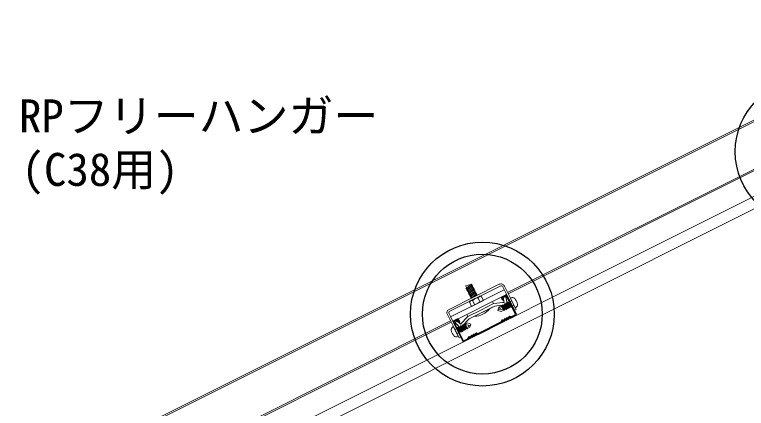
# Model space of a CAD drawing. Units: millimetres, scale not verified. Extents: x -2895 to 2955, y -2104 to 2057.
# Drawn here: x 644 to 1255, y -1331 to -1003 of the extents above; entities that cross this region are included whole.
import ezdxf
from ezdxf.enums import TextEntityAlignment as Align

# ---------------------------------------------------------------- set-up
doc = ezdxf.new("R2010")
doc.units = ezdxf.units.MM
doc.header["$LTSCALE"] = 15
for name, color, linetype, lineweight in [('3-2_野縁受け', 3, 'Continuous', 18), ('3-3_野縁', 2, 'Continuous', 25), ('3-6_文字', 7, 'Continuous', 18), ('3-8_パネル', 7, 'Continuous', 18), ('3-A_クリップ', 7, 'Continuous', 18), ('3-B_ビス', 7, 'Continuous', 18)]:
    doc.layers.add(name, color=color, linetype=linetype, lineweight=lineweight)
doc.styles.add('ＭＳ ゴシック', font='')
doc.styles.get('ＭＳ ゴシック').set_extended_font_data('MS Gothic')

msp = doc.modelspace()

# ---------------------------------------------------------------- linework, layer by layer
at = {"layer": '3-2_野縁受け'}
for p, q in [((524.47, -1459.02), (1397.63, -1022.44)), ((525, -1460.1), (1398.17, -1023.51)), ((1055.71, -1234.55), (1279.08, -1122.86)), ((1056.24, -1235.62), (1279.61, -1123.94)), ((783.21, -1370.8), (1008.06, -1258.37)), ((783.75, -1371.87), (1008.6, -1259.44))]:
    msp.add_line(p, q, dxfattribs=at)
at = {"layer": '3-3_野縁'}
for p, q in [((1051.18, -1238.15), (1053.86, -1236.81)), ((1052.07, -1241.06), (1051.18, -1239.27)), ((1051.4, -1238.6), (1054.09, -1237.26)), ((1062.35, -1252.67), (1054.76, -1237.48)), ((1055.2, -1237.26), (1062.79, -1252.43)), ((1051.63, -1241.28), (1050.73, -1239.5)), ((1052.07, -1241.06), (1051.63, -1241.28)), ((1013.61, -1256.94), (1010.93, -1258.28)), ((1013.83, -1257.39), (1011.15, -1258.73)), ((1015.4, -1259.4), (1014.51, -1257.61)), ((1015.85, -1259.17), (1014.95, -1257.38)), ((1057.44, -1255.15), (1058.39, -1255.46)), ((1057.44, -1255.15), (1058.39, -1255.46)), ((1057.6, -1254.67), (1058.55, -1254.99)), ((1058.55, -1254.99), (1057.6, -1254.67)), ((1062.14, -1253.36), (1058.93, -1254.96)), ((1062.14, -1253.36), (1058.93, -1254.96)), ((1059.15, -1255.41), (1062.36, -1253.81)), ((1059.15, -1255.41), (1062.36, -1253.81)), ((1010.48, -1259.62), (1018.06, -1274.79)), ((1018.52, -1274.58), (1010.93, -1259.4)), ((1015.4, -1259.4), (1015.85, -1259.17)), ((1050.14, -1259.36), (1040.67, -1264.09)), ((1050.36, -1259.81), (1040.89, -1264.54)), ((1050.7, -1258.12), (1050.39, -1259.07)), ((1051.18, -1258.28), (1050.86, -1259.23)), ((1029.71, -1269.01), (1030.66, -1269.33)), ((1029.87, -1268.54), (1030.82, -1268.85)), ((1031.2, -1268.83), (1040.67, -1264.09)), ((1031.42, -1269.27), (1040.89, -1264.54)), ((1019.2, -1274.83), (1022.41, -1273.22)), ((1019.2, -1274.83), (1022.41, -1273.22)), ((1022.63, -1273.67), (1019.42, -1275.27)), ((1022.63, -1273.67), (1019.42, -1275.27)), ((1022.98, -1271.98), (1022.66, -1272.93)), ((1022.66, -1272.93), (1022.98, -1271.98)), ((1023.45, -1272.14), (1023.13, -1273.09)), ((1023.45, -1272.14), (1023.13, -1273.09))]:
    msp.add_line(p, q, dxfattribs=at)
for centre, radius, start, end in [((1051.63, -1239.05), 1, 116.56205, 206.56205), ((1051.63, -1239.05), 0.5, 116.56205, 206.56205), ((1054.31, -1237.71), 1, 26.56205, 116.56205), ((1054.31, -1237.71), 0.5, 26.56205, 116.56205), ((1014.06, -1257.83), 1, 26.56804, 116.56804), ((1014.06, -1257.83), 0.5, 26.56804, 116.56804), ((1051.71, -1256.55), 1.81, 252.96224, 340.16788), ((1051.71, -1256.55), 1.31, 252.96224, 340.16788), ((1053.41, -1257.16), 0.5, 63.43495, 169.69516), ((1053.41, -1257.16), 0.5, 63.43495, 160.16788), ((1053.97, -1256.04), 1.25, 243.43495, 349.69516), ((1053.97, -1256.04), 0.75, 243.43495, 349.69516), ((1055.2, -1256.27), 0.5, 72.96224, 169.69516), ((1055.73, -1254.53), 1.81, 252.96224, 340.16788), ((1055.73, -1254.53), 1.31, 252.96224, 340.16788), ((1057.44, -1255.15), 0.5, 71.56505, 160.16788), ((1058.7, -1254.52), 1, 251.56507, 296.56505), ((1058.7, -1254.52), 1, 251.56505, 296.56505), ((1058.7, -1254.52), 0.5, 251.56507, 296.56505), ((1058.7, -1254.52), 0.5, 251.56505, 296.56505), ((1061.91, -1252.91), 0.5, 296.56502, 29.08905), ((1061.91, -1252.91), 0.5, 296.56505, 29.08905), ((1061.91, -1252.91), 1, 296.56502, 29.08905), ((1061.91, -1252.91), 1, 296.56505, 29.08905), ((1011.37, -1259.17), 1, 116.56804, 206.56804), ((1011.37, -1259.17), 0.5, 116.56804, 206.56804), ((1049.91, -1258.91), 0.5, 296.56505, 341.56505), ((1049.91, -1258.91), 1, 296.56505, 341.56505), ((1051.18, -1258.28), 0.5, 72.96224, 161.56507), ((1027.47, -1270.13), 0.5, 72.96222, 169.69515), ((1027.47, -1270.13), 0.5, 63.43494, 169.69515), ((1028.01, -1268.4), 1.81, 252.96222, 340.16786), ((1028.01, -1268.4), 1.31, 252.96222, 340.16786), ((1029.71, -1269.01), 0.5, 71.56504, 160.16786), ((1030.98, -1268.38), 1, 251.56505, 296.56505), ((1030.98, -1268.38), 0.5, 251.56505, 296.56505), ((1018.98, -1274.38), 1, 204.04105, 296.56505), ((1018.98, -1274.38), 1, 204.04105, 296.56505), ((1018.98, -1274.38), 0.5, 204.04105, 296.56505), ((1018.98, -1274.38), 0.5, 204.04105, 296.56505), ((1022.18, -1272.78), 0.5, 296.56505, 341.56504), ((1022.18, -1272.78), 0.5, 296.56504, 341.56504), ((1022.18, -1272.78), 1, 296.56505, 341.56504), ((1022.18, -1272.78), 1, 296.56505, 341.56505), ((1023.45, -1272.14), 0.5, 72.96222, 161.56505), ((1023.98, -1270.41), 1.81, 252.96222, 340.16786), ((1023.98, -1270.41), 1.31, 252.96222, 340.16786), ((1025.69, -1271.03), 0.5, 63.43494, 160.16786), ((1026.24, -1269.91), 1.25, 243.43494, 349.69515), ((1026.24, -1269.91), 0.75, 243.43494, 349.69515)]:
    msp.add_arc(centre, radius, start, end, dxfattribs=at)
at = {"layer": '3-6_文字', "color": 2, "lineweight": 25}
for centre, radius in [((1305.61, -1117.12), 60), ((1034.6, -1252.63), 60), ((1034.6, -1252.63), 50)]:
    msp.add_circle(centre, radius, dxfattribs=at)
at = {"layer": '3-8_パネル'}
for p, q in [((267.5, -1651.24), (2614.47, -477.75)), ((271.75, -1659.73), (2618.72, -486.25))]:
    msp.add_line(p, q, dxfattribs=at)
at = {"layer": '3-A_クリップ'}
for p, q in [((1048.68, -1227.8), (1006.82, -1248.73)), ((1049.4, -1229.23), (1007.54, -1250.16)), ((1008.15, -1254.88), (1052.87, -1232.52)), ((1025.88, -1227.74), (1020.69, -1229.1)), ((1026.32, -1228.63), (1021.33, -1232.07)), ((1021.33, -1232.07), (1022.18, -1232.08)), ((1026.77, -1229.52), (1021.78, -1232.96)), ((1021.78, -1232.96), (1022.63, -1232.98)), ((1027.22, -1230.42), (1022.23, -1233.86)), ((1027.67, -1231.31), (1022.68, -1234.75)), ((1028.11, -1232.21), (1023.12, -1235.64)), ((1028.56, -1233.1), (1023.57, -1236.54)), ((1029.79, -1237.24), (1025.14, -1227.93)), ((1026.32, -1228.63), (1025.48, -1228.61)), ((1026.77, -1229.52), (1025.92, -1229.51)), ((1027.22, -1230.42), (1026.37, -1230.4)), ((1027.67, -1231.31), (1026.82, -1231.3)), ((1028.11, -1232.21), (1027.27, -1232.19)), ((1028.56, -1233.1), (1027.71, -1233.08)), ((1051.55, -1229.94), (1061.29, -1249.44)), ((1052.98, -1229.23), (1062.73, -1248.73)), ((1010.07, -1258.73), (1054.79, -1236.37)), ((1022.23, -1233.86), (1023.08, -1233.87)), ((1022.68, -1234.75), (1023.52, -1234.77)), ((1023.12, -1235.64), (1023.97, -1235.66)), ((1023.57, -1236.54), (1024.42, -1236.56)), ((1029.01, -1234), (1024.02, -1237.43)), ((1024.02, -1237.43), (1024.87, -1237.45)), ((1029.45, -1234.89), (1024.47, -1238.33)), ((1024.47, -1241.69), (1032.52, -1237.67)), ((1024.47, -1238.33), (1025.31, -1238.35)), ((1029.9, -1235.79), (1024.91, -1239.22)), ((1024.91, -1239.22), (1025.76, -1239.24)), ((1029.01, -1234), (1028.16, -1233.98)), ((1029.45, -1234.89), (1028.61, -1234.87)), ((1030.35, -1236.68), (1028.85, -1237.71)), ((1029.9, -1235.79), (1029.05, -1235.77)), ((1030.35, -1236.68), (1029.5, -1236.66)), ((1030.66, -1239.04), (1030.95, -1239)), ((1030.66, -1239.04), (1030.95, -1239)), ((1032.24, -1237.9), (1030.95, -1239)), ((1032.24, -1237.9), (1030.95, -1239)), ((1030.95, -1239), (1032.74, -1242.59)), ((1032.88, -1237.66), (1033.4, -1237.66)), ((1032.88, -1237.66), (1033.4, -1237.66)), ((1033.86, -1238.11), (1035.43, -1241.24)), ((1052, -1238.75), (1054.26, -1238.29)), ((1052.84, -1242.86), (1052, -1238.75)), ((1055.08, -1242.29), (1054.26, -1238.29)), ((1024.25, -1241.99), (1023.93, -1242.41)), ((1024.25, -1241.99), (1023.93, -1242.41)), ((1024.02, -1243.03), (1025.59, -1246.16)), ((1024.83, -1241.61), (1026.48, -1241.25)), ((1024.83, -1241.61), (1026.48, -1241.25)), ((1025.59, -1246.16), (1035.43, -1241.24)), ((1026.48, -1241.25), (1026.49, -1241.26)), ((1026.49, -1241.26), (1028.27, -1244.82)), ((1044, -1243.88), (1033.28, -1249.24)), ((1044, -1243.88), (1033.28, -1249.24)), ((1044, -1243.88), (1033.28, -1249.24)), ((1043.17, -1242.18), (1044.02, -1243.87)), ((1044, -1243.88), (1051.83, -1242.98)), ((1053.08, -1245.04), (1047.59, -1245.67)), ((1051.52, -1243.01), (1052.84, -1242.86)), ((1022.55, -1254.6), (1033.28, -1249.24)), ((1034.3, -1251.3), (1024.27, -1256.31)), ((1040.57, -1248.17), (1028.04, -1254.43)), ((1034.3, -1251.3), (1044.33, -1246.28)), ((1034.3, -1251.3), (1043.01, -1246.95)), ((1034.3, -1251.3), (1042.48, -1247.21)), ((1042.79, -1247.05), (1044.33, -1246.28)), ((1043.23, -1246.83), (1044.94, -1245.98)), ((1048.37, -1245.58), (1044.94, -1245.98)), ((1061.29, -1249.44), (1062.73, -1248.73)), ((1005.39, -1253.02), (1015.14, -1272.52)), ((1006.82, -1252.3), (1016.57, -1271.8)), ((1008.15, -1254.88), (1010.07, -1258.73)), ((1022.55, -1254.6), (1016.43, -1261.07)), ((1018.04, -1262.56), (1023.67, -1256.62)), ((1021.7, -1252.91), (1022.55, -1254.6)), ((1024.27, -1256.31), (1023.67, -1256.62)), ((1013.38, -1258.18), (1011.8, -1259.85)), ((1013.38, -1258.18), (1011.8, -1259.85)), ((1014.77, -1262.66), (1011.8, -1259.85)), ((1014.34, -1262.25), (1011.8, -1259.85)), ((1016.43, -1261.07), (1013.38, -1258.18)), ((1016.43, -1261.07), (1013.38, -1258.18)), ((1015.14, -1272.52), (1016.57, -1271.8))]:
    msp.add_line(p, q, dxfattribs=at)
for points in [[(1025.77, -1239.25), (1021.11, -1229.94), (1020.69, -1229.1)], [(1025.88, -1227.74), (1020.89, -1231.17), (1021.73, -1231.19)]]:
    msp.add_lwpolyline(points, dxfattribs=at)
for centre, radius, start, end in [((1050.11, -1230.66), 3.2, 26.56383, 116.56505), ((1050.11, -1230.66), 1.6, 26.56383, 116.56505), ((1031.4, -1245.49), 6.5, 96.58319, 139.18489), ((1031.4, -1245.49), 6.5, 96.58319, 139.18489), ((1032.89, -1238.66), 1, 90.29973, 130.42527), ((1032.89, -1238.66), 1, 90.29973, 130.42527), ((1032.97, -1238.56), 1, 26.56505, 116.56505), ((1024.92, -1242.59), 1, 116.56505, 206.56505), ((1025.05, -1242.59), 1, 102.50705, 143.1671), ((1025.05, -1242.59), 1, 102.50705, 143.1671), ((1052.82, -1242.76), 2.3, 271.56505, 11.56505), ((1008.25, -1251.59), 3.2, 116.56505, 206.56749), ((1008.25, -1251.59), 1.6, 116.56505, 206.56749), ((1028.04, -1238.78), 15.65, 269.99999, 323.1301), ((1016.35, -1260.99), 2.3, 226.56502, 326.56504)]:
    msp.add_arc(centre, radius, start, end, dxfattribs=at)
at = {"layer": '3-B_ビス'}
for p, q in [((1058.5, -1239.11), (1058.05, -1239.33)), ((1062.08, -1247.38), (1058.05, -1239.33)), ((1050.3, -1246.14), (1050.26, -1245.47)), ((1050.99, -1245.8), (1050.26, -1245.47)), ((1053.39, -1249.49), (1050.26, -1245.47)), ((1050.99, -1245.8), (1051.66, -1245.46)), ((1051.66, -1245.46), (1051.61, -1244.79)), ((1052.34, -1245.12), (1051.61, -1244.79)), ((1054.74, -1248.81), (1051.61, -1244.79)), ((1054.01, -1248.48), (1051.66, -1245.46)), ((1052.34, -1245.12), (1053.01, -1244.78)), ((1054.69, -1248.14), (1052.34, -1245.12)), ((1053.01, -1244.78), (1052.96, -1244.11)), ((1053.7, -1244.44), (1052.96, -1244.11)), ((1056.1, -1248.14), (1052.96, -1244.11)), ((1055.36, -1247.8), (1053.01, -1244.78)), ((1053.7, -1244.44), (1054.37, -1244.11)), ((1056.05, -1247.46), (1053.7, -1244.44)), ((1054.37, -1244.11), (1054.32, -1243.43)), ((1055.05, -1243.76), (1054.32, -1243.43)), ((1057.45, -1247.46), (1054.32, -1243.43)), ((1056.72, -1247.13), (1054.37, -1244.11)), ((1055.05, -1243.76), (1055.72, -1243.43)), ((1057.4, -1246.78), (1055.05, -1243.76)), ((1055.72, -1243.43), (1055.67, -1242.76)), ((1056.41, -1243.09), (1055.67, -1242.76)), ((1057.85, -1245.55), (1055.67, -1242.76)), ((1058.07, -1246.45), (1055.72, -1243.43)), ((1056.6, -1243.01), (1059.24, -1241.69)), ((1058.78, -1246.11), (1057.01, -1243.84)), ((1058.27, -1246.37), (1060.91, -1245.05)), ((1059.22, -1241.69), (1059.25, -1241.67)), ((1060.9, -1245.04), (1060.9, -1245.04)), ((1047.57, -1249.61), (1048.46, -1246.92)), ((1050.25, -1250.5), (1047.57, -1249.61)), ((1052.65, -1249.16), (1047.93, -1248.5)), ((1048.46, -1246.92), (1050.29, -1246)), ((1052.8, -1249.22), (1050.25, -1250.5)), ((1052.65, -1249.16), (1050.3, -1246.14)), ((1053.34, -1248.82), (1050.99, -1245.8)), ((1053.39, -1249.49), (1052.65, -1249.16)), ((1053.34, -1248.82), (1054.01, -1248.48)), ((1053.39, -1249.49), (1053.34, -1248.82)), ((1054.74, -1248.81), (1054.01, -1248.48)), ((1054.69, -1248.14), (1055.36, -1247.8)), ((1054.74, -1248.81), (1054.69, -1248.14)), ((1056.1, -1248.14), (1055.36, -1247.8)), ((1056.05, -1247.46), (1056.72, -1247.13)), ((1056.1, -1248.14), (1056.05, -1247.46)), ((1057.45, -1247.46), (1056.72, -1247.13)), ((1057.4, -1246.78), (1058.25, -1246.36)), ((1057.45, -1247.46), (1057.4, -1246.78)), ((1058.83, -1246.79), (1057.87, -1245.55)), ((1058.36, -1246.58), (1058.07, -1246.45)), ((1058.83, -1246.79), (1058.39, -1246.59)), ((1058.83, -1246.79), (1058.78, -1246.11)), ((1062.52, -1247.16), (1062.08, -1247.38)), ((1009.98, -1263.37), (1010.43, -1263.14)), ((1010.43, -1263.14), (1014.45, -1271.19)), ((1013.68, -1263.74), (1014.64, -1264.97)), ((1013.68, -1263.74), (1014.12, -1263.94)), ((1013.68, -1263.74), (1013.73, -1264.41)), ((1015.1, -1263.74), (1014.25, -1264.17)), ((1015.05, -1263.07), (1018.19, -1267.09)), ((1015.05, -1263.07), (1015.79, -1263.4)), ((1015.05, -1263.07), (1015.1, -1263.74)), ((1015.1, -1263.74), (1017.45, -1266.76)), ((1016.46, -1263.06), (1015.79, -1263.4)), ((1015.79, -1263.4), (1018.14, -1266.42)), ((1016.41, -1262.39), (1019.54, -1266.41)), ((1016.41, -1262.39), (1017.14, -1262.72)), ((1016.41, -1262.39), (1016.46, -1263.06)), ((1016.46, -1263.06), (1018.81, -1266.08)), ((1017.81, -1262.38), (1017.14, -1262.72)), ((1017.14, -1262.72), (1019.49, -1265.74)), ((1017.76, -1261.71), (1020.9, -1265.74)), ((1017.76, -1261.71), (1018.5, -1262.04)), ((1017.76, -1261.71), (1017.81, -1262.38)), ((1017.81, -1262.38), (1020.16, -1265.4)), ((1019.17, -1261.71), (1018.5, -1262.04)), ((1018.5, -1262.04), (1020.85, -1265.06)), ((1019.12, -1261.03), (1022.25, -1265.06)), ((1019.12, -1261.03), (1019.85, -1261.37)), ((1019.12, -1261.03), (1019.17, -1261.71)), ((1019.17, -1261.71), (1021.52, -1264.73)), ((1019.71, -1261.3), (1022.26, -1260.02)), ((1019.85, -1261.37), (1024.57, -1262.03)), ((1019.85, -1261.37), (1022.2, -1264.38)), ((1024.05, -1263.6), (1022.21, -1264.52)), ((1022.26, -1260.02), (1024.94, -1260.92)), ((1024.94, -1260.92), (1024.05, -1263.6)), ((1014.23, -1264.16), (1011.59, -1265.48)), ((1011.61, -1265.48), (1011.6, -1265.48)), ((1013.29, -1268.84), (1013.26, -1268.85)), ((1015.91, -1267.51), (1013.27, -1268.83)), ((1013.73, -1264.41), (1015.49, -1266.68)), ((1014.14, -1263.94), (1014.43, -1264.08)), ((1014.43, -1264.08), (1016.78, -1267.09)), ((1014.66, -1264.98), (1016.83, -1267.77)), ((1016.1, -1267.44), (1016.83, -1267.77)), ((1017.45, -1266.76), (1016.78, -1267.09)), ((1016.78, -1267.09), (1016.83, -1267.77)), ((1017.45, -1266.76), (1018.19, -1267.09)), ((1018.81, -1266.08), (1018.14, -1266.42)), ((1018.14, -1266.42), (1018.19, -1267.09)), ((1018.81, -1266.08), (1019.54, -1266.41)), ((1020.16, -1265.4), (1019.49, -1265.74)), ((1019.49, -1265.74), (1019.54, -1266.41)), ((1020.16, -1265.4), (1020.9, -1265.74)), ((1021.52, -1264.73), (1020.85, -1265.06)), ((1020.85, -1265.06), (1020.9, -1265.74)), ((1021.52, -1264.73), (1022.25, -1265.06)), ((1022.2, -1264.38), (1022.25, -1265.06)), ((1014.01, -1271.42), (1014.45, -1271.19))]:
    msp.add_line(p, q, dxfattribs=at)
for points in [[(1057, -1243.84), (1056.42, -1243.09), (1056.58, -1243.01)], [(1015.51, -1266.69), (1016.09, -1267.43), (1015.92, -1267.52)]]:
    msp.add_lwpolyline(points, dxfattribs=at)
for centre, radius, start, end in [((1059.65, -1241.4), 2.56, 40.46109, 116.56505), ((1053.51, -1246.63), 10.62, 26.56504, 40.46109), ((1061.38, -1244.86), 2.56, 296.56505, 12.66899), ((1053.51, -1246.63), 10.62, 12.66899, 26.56505), ((1047.93, -1248.5), 1.66, 352.01261, 71.56505), ((1011.13, -1265.66), 2.56, 116.56627, 192.67021), ((1024.57, -1262.03), 1.66, 172.01383, 251.56627), ((1018.99, -1263.89), 10.62, 192.67021, 206.56627), ((1018.99, -1263.89), 10.62, 206.56625, 220.46231), ((1012.86, -1269.12), 2.56, 220.46231, 296.56627)]:
    msp.add_arc(centre, radius, start, end, dxfattribs=at)

# ---------------------------------------------------------------- texts
at = {"layer": '3-6_文字', "style": 'ＭＳ ゴシック'}
for s, p in [('RPフリーハンガー', (647.95, -1109.26)), ('(C38用)', (650.16, -1153.93))]:
    msp.add_text(s, height=27.49, dxfattribs=at).set_placement(p, align=Align.BOTTOM_LEFT)

doc.saveas('drawing.dxf')
